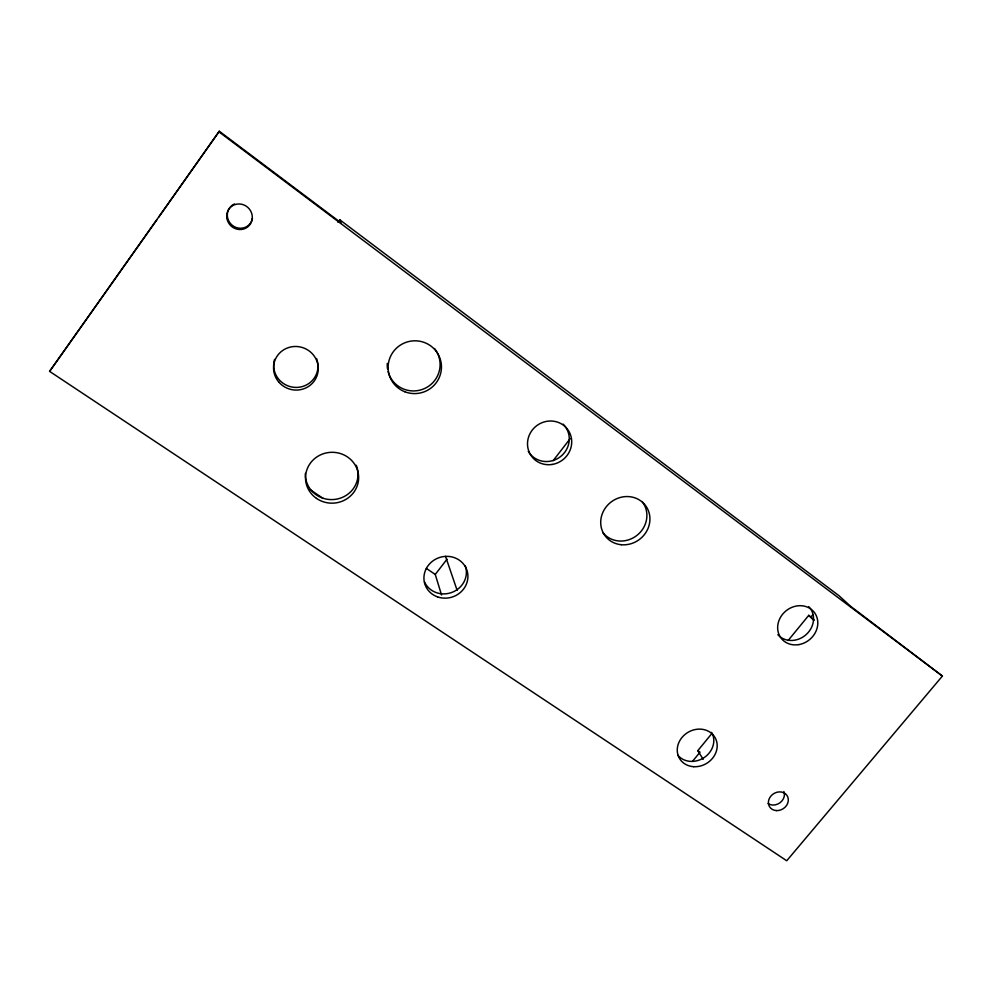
<?xml version="1.0" encoding="UTF-8"?>
<svg xmlns="http://www.w3.org/2000/svg" width="992" height="992" viewBox="0 0 992 992"><rect width="100%" height="100%" fill="white"/><g stroke="black" fill="none" stroke-linecap="round" stroke-linejoin="round"><path stroke-width="1.49" d="M339.772 219.79L839.021 595.733L850.665 606.335L942.4 676.06L786.73 860.758L49.6 371.38L219.306 131.242L341.037 222.84L339.772 219.79L337.962 222.295M156.934 219.691L49.6 371.38M158.72 217.161L219.306 131.242M441.564 595.002L435.252 574.455L447.032 559.166M553.139 460.672L570.189 438.638M703.204 759.339L697.798 750.671L711.549 733.906M788.156 640.472L808.778 615.325L813.986 619.963M692.515 761.335L700.03 752.184L697.798 750.671M810.985 616.95L812.932 614.581M310.298 489.738L323.057 498.381M426.324 568.404L435.252 574.455M218.637 131.601L942.4 676.06M808.778 615.325L813.775 620.322M445.532 556.338L457.126 590.352M783.928 791.579A10.304 8.854 -32.8 0 1 780.084 802.689A10.304 8.854 -32.8 0 1 768.068 803.57M252.452 218.302A12.946 12.388 44.9 0 1 232.302 225.333A12.946 12.388 44.9 0 1 234.546 203.918M711.611 732.369A20.46 17.992 -31.1 0 1 704.258 757.516A20.46 17.992 -31.1 0 1 677.784 755.172M808.678 606.596A20.857 18.476 -39.5 0 1 806.26 634.496A20.857 18.476 -39.5 0 1 777.864 634.669M642.357 501.878A25.036 23.312 -37.3 0 1 636.79 535.506A25.036 23.312 -37.3 0 1 602.776 532.53M434.496 348.514A26.462 26.127 -17.3 0 1 425.394 388.132A26.462 26.127 -17.3 0 1 388.083 371.578M387.525 368.9A26.462 26.127 -17.3 0 1 387.277 363.419M465.223 565.651A21.948 20.609 -18.8 0 1 452.439 592.199A21.948 20.609 -18.8 0 1 424.539 582.068M563.134 424.13A22.295 21.316 -37.9 0 1 560.48 456.642A22.295 21.316 -37.9 0 1 528.277 451.36M316.547 358.496A22.208 21.564 17.1 0 1 296.658 387.413A22.208 21.564 17.1 0 1 274.573 359.364M356.277 465.248A26.338 25.234 -2.4 0 1 335.916 499.261A26.338 25.234 -2.4 0 1 305.375 473.382M226.92 218.476A13.07 12.512 44.7 0 0 247.789 226.858A13.07 12.512 44.7 0 0 243.821 204.91A13.07 12.512 44.7 0 0 226.92 218.476M776.426 810.6A10.391 8.903 -32.8 0 0 787.809 797.035A10.391 8.903 -32.8 0 0 770.858 796.117A10.391 8.903 -32.8 0 0 776.426 810.6M798.932 644.589A21.03 18.6 -39.4 0 0 814.494 612.61A21.03 18.6 -39.4 0 0 779.774 618.673A21.03 18.6 -39.4 0 0 798.932 644.589M693.644 766.692A20.621 18.116 -31.1 0 0 716.038 739.61A20.621 18.116 -31.1 0 0 681.988 737.465A20.621 18.116 -31.1 0 0 693.644 766.692M404.798 391.741A26.697 26.35 -17.8 0 0 441.204 363.332A26.697 26.35 -17.8 0 0 398.375 346.53A26.697 26.35 -17.8 0 0 404.798 391.741M437.571 596.899A22.146 20.758 -18.9 0 0 467.728 573.636A22.146 20.758 -18.9 0 0 432.475 561.224A22.146 20.758 -18.9 0 0 437.571 596.899M552.098 464.454A22.481 21.477 -37.8 0 0 567.399 429.114A22.481 21.477 -37.8 0 0 529.344 435.017A22.481 21.477 -37.8 0 0 552.098 464.454M621.265 544.72A25.246 23.473 -37.2 0 0 648.384 510.694A25.246 23.473 -37.2 0 0 606.335 506.664A25.246 23.473 -37.2 0 0 621.265 544.72M278.653 381.883A22.407 21.75 16.5 0 0 316.832 376.241A22.407 21.75 16.5 0 0 292.206 346.716A22.407 21.75 16.5 0 0 278.653 381.883M316.46 498.381A26.573 25.445 -2.7 0 0 358.496 480.289A26.573 25.445 -2.7 0 0 321.272 454.534A26.573 25.445 -2.7 0 0 316.46 498.381"/></g></svg>
